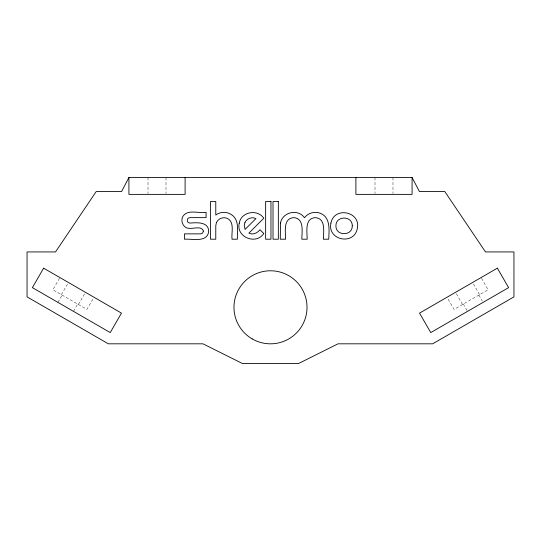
<?xml version="1.0" encoding="UTF-8"?>
<svg xmlns="http://www.w3.org/2000/svg" width="541" height="541" viewBox="0 0 541 541"><rect width="100%" height="100%" fill="white"/><g stroke="black" fill="none" stroke-linecap="round" stroke-linejoin="round"><path stroke-width="0.41" stroke-dasharray="2.71 2.03" d="M59.49 278.284L52.876 289.733L86.939 309.398L93.546 297.949M61.39 294.649L67.591 283.917M57.907 302.372L62.12 295.075M73.481 311.359L77.694 304.062M78.425 304.482L84.619 293.749M481.51 278.284L488.124 289.733L454.061 309.398L447.454 297.949M473.409 283.917L479.61 294.649M478.88 295.075L482.247 300.911M463.306 304.062L467.519 311.359M456.381 293.749L462.575 304.482M392.982 177.516L392.982 193.529M375.001 177.516L375.001 193.529M165.999 177.516L165.999 193.529M148.018 177.516L148.018 193.529"/><path stroke-width="0.81" d="M128.92 177.516L121.569 191.561L96.19 191.561L55.507 251.937L27.05 251.937L27.05 296.881L108.349 343.819L202.976 343.819L242.368 363.484L298.632 363.484L338.024 343.819L432.651 343.819L513.95 296.881L513.95 251.937L485.493 251.937L444.81 191.561L419.431 191.561L412.08 177.516L128.92 177.516L128.92 194.375L185.103 194.375L185.103 177.516M412.08 177.516L412.08 194.375L355.897 194.375L355.897 177.516M239.223 223.284C235.917 237.161 256.103 245.289 263.798 233.502L260.018 229.729C257.455 233.063 252.897 235.213 248.874 233.144L263.798 218.226C257.421 208.725 240.982 211.747 239.223 223.284M280.536 223.007L280.272 239.203L285.601 239.203C285.601 232.021 282.896 218.321 293.689 217.638C304.536 218.266 301.864 232.001 301.837 239.203L307.166 239.203C307.166 232.021 304.461 218.321 315.254 217.638C326.101 218.266 323.43 232.001 323.403 239.203L328.732 239.203C329.09 230.439 330.774 217.455 320.495 213.357C314.936 210.99 308.052 212.884 304.475 217.759C298.26 208.461 282.314 212.025 280.536 223.007M330.923 223.122C327.17 240.285 354.044 245.763 357.324 228.525C361.07 211.47 334.189 206.026 330.923 223.122M203.382 231.108L202.598 233.097L200.623 233.874L184.44 233.874L184.44 239.203C192.143 238.581 207.656 243.017 208.711 231.108C208.326 221.533 196.491 222.567 189.837 223.075C186.388 223.176 186.361 217.509 189.837 217.638L206.074 217.638L206.074 212.309C198.621 213.695 186.909 208.589 182.432 217.184C181.33 220.228 181.965 223.636 184.143 226.043C188.863 232.055 201.009 223.737 203.382 231.108M244.857 222.716L244.262 225.834L245.1 229.37L255.947 218.584C251.856 216.495 246.662 218.544 244.857 222.716M352.259 225.84C352.57 236.275 335.616 236.275 335.927 225.84C335.67 215.487 352.516 215.487 352.259 225.84M216.407 222.574L215.778 225.725L215.778 239.203L210.456 239.203L210.456 201.509L215.778 201.509L215.791 215.061C220.214 211.578 226.78 211.463 231.42 214.601C239.71 219.889 237.114 231.068 237.377 239.203L232.048 239.203C231.19 232.441 235.004 222.04 227.064 218.266C223.007 216.684 218.192 218.578 216.407 222.574M43.625 268.174L32.386 287.636L110.236 332.58L121.475 313.117L43.625 268.174M497.375 268.174L419.525 313.117L430.764 332.58L508.614 287.636L497.375 268.174M270.967 201.509L265.645 201.509L265.645 239.203L270.967 239.203L270.967 201.509M278.345 201.509L273.016 201.509L273.016 239.203L278.345 239.203L278.345 201.509M252.241 338.93A36.517 36.517 0 0 0 307.017 307.302A36.517 36.517 0 0 0 252.241 275.673A36.517 36.517 0 0 0 252.241 338.93"/></g></svg>
